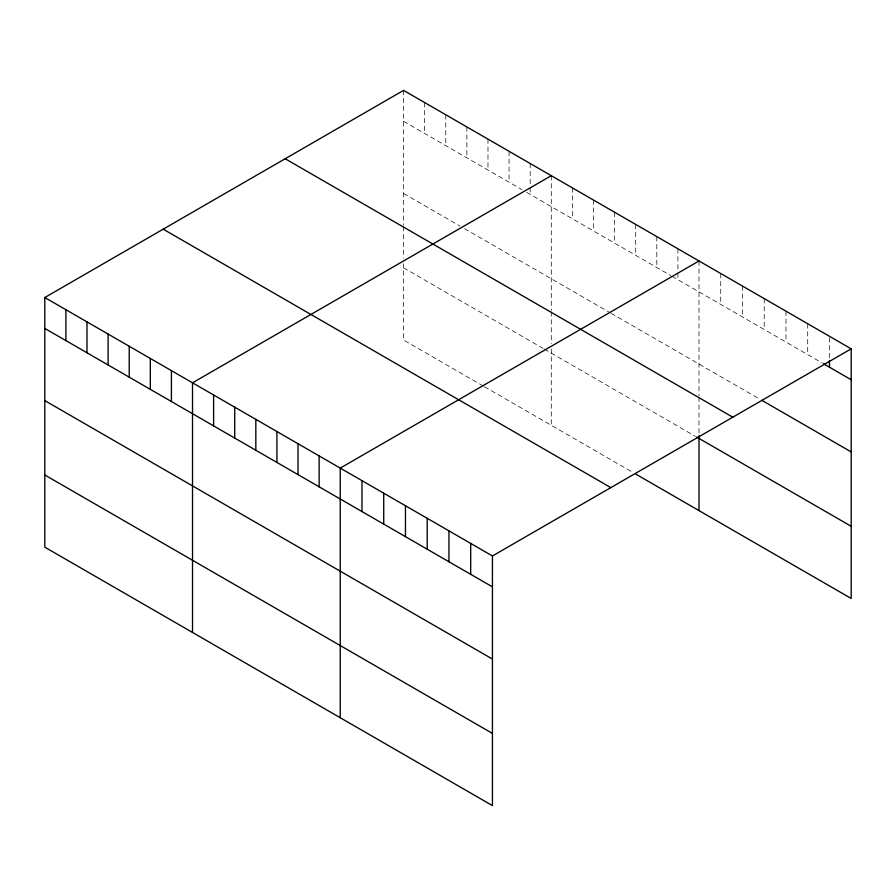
<?xml version="1.0" encoding="UTF-8"?>
<svg xmlns="http://www.w3.org/2000/svg" width="896" height="896" viewBox="0 0 896 896"><rect width="100%" height="100%" fill="white"/><g stroke="black" fill="none" stroke-linecap="round" stroke-linejoin="round"><path stroke-width="0.67" stroke-dasharray="4.48 3.36" d="M403.558 90.395L403.558 225.154M403.558 121.296L521.976 189.661M526.669 192.371L670.869 275.621M672.034 276.293L822.214 363.003M403.558 193.48L459.838 225.971M464.531 228.67L609.907 312.603M611.072 313.286L759.394 398.922M403.558 267.848L543.077 348.398M544.253 349.07L695.486 436.386M483.28 386.053L403.558 340.032L403.558 263.715M484.456 386.736L633.349 472.696M829.461 337.635L829.461 357.784M807.71 323.736L807.71 354.626M785.971 311.181L785.971 342.082M764.232 298.626L764.232 329.526M742.493 286.07L742.493 316.971M720.742 273.526L720.742 304.416M699.003 260.971L699.003 395.73M699.003 397.107L699.003 432.914M677.902 248.786L677.902 271.622M677.902 272.966L677.902 279.686M656.802 236.6L656.802 267.501M635.69 224.414L635.69 255.315M614.589 212.24L614.589 243.13M593.488 200.054L593.488 230.944M572.387 187.869L572.387 218.77M551.286 175.683L551.286 310.442M551.286 311.819L551.286 343.493M551.286 349.003L551.286 425.32M530.186 163.498L530.186 186.334M530.186 187.678L530.186 194.398M509.074 151.312L509.074 182.213M487.973 139.138L487.973 170.027M466.872 126.952L466.872 157.842M445.771 114.766L445.771 145.667M424.67 102.581L424.67 133.482M403.558 226.531L403.558 258.205"/><path stroke-width="1.34" d="M44.8 297.528L492.442 555.968L492.442 805.605L44.8 547.165L44.8 297.528L403.558 90.395L851.2 348.835L851.2 598.472L635.69 474.051M551.286 175.683L192.517 382.816L192.517 632.442M699.003 260.971L340.245 468.104L340.245 717.73M492.442 555.968L851.2 348.835M823.413 363.698L851.2 379.736M761.813 400.31L851.2 451.92M285.174 158.749L732.805 417.189M696.662 437.069L851.2 526.288M163.195 229.174L610.826 487.614M44.8 328.429L492.442 586.869M44.8 400.613L492.442 659.053M44.8 474.981L492.442 733.421M829.461 360.472L829.461 367.181M699.003 435.669L699.003 510.597M470.691 543.413L470.691 574.314M448.952 530.869L448.952 561.758M427.213 518.314L427.213 549.203M405.462 505.758L405.462 536.659M383.723 493.203L383.723 524.104M361.984 480.648L361.984 511.549M319.133 455.918L319.133 486.808M298.032 443.733L298.032 474.634M276.931 431.547L276.931 462.448M255.83 419.362L255.83 450.262M234.73 407.187L234.73 438.077M213.618 395.002L213.618 425.891M171.416 370.63L171.416 401.531M150.315 358.445L150.315 389.346M129.214 346.259L129.214 377.16M108.114 334.085L108.114 364.974M87.002 321.899L87.002 352.789M65.901 309.714L65.901 340.603"/></g></svg>
